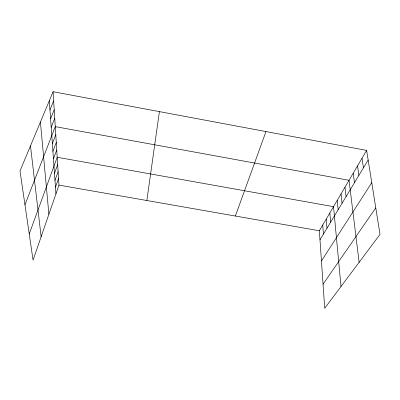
<?xml version="1.0" encoding="UTF-8"?>
<svg xmlns="http://www.w3.org/2000/svg" width="400" height="400" viewBox="0 0 400 400"><rect width="100%" height="100%" fill="white"/><g stroke="black" fill="none" stroke-linecap="round" stroke-linejoin="round"><path stroke-width="0.6" d="M146.85 200.52L159.405 111.625M53.08 91.725L58.955 185.11L33.065 260.105L20 170.955L53.08 91.725L366.63 150.4L380 234.4L324.715 308.275L319.36 230.76L366.63 150.4M55.465 187.245L58.535 178.46M54.98 180.43L58.105 171.61M54.48 173.395L57.66 164.54M235.365 216.04L265.975 131.565M29.235 233.99L57.2 157.255L333.53 206.67L341.01 286.495M53.445 158.87L56.74 149.955M52.91 151.37L56.27 142.425M52.36 143.62L55.78 134.655M24.96 204.815L55.275 126.63L349.04 180.3L359.12 262.3M51.2 127.34L54.75 118.34M50.59 118.785L54.215 109.765M49.96 109.925L53.655 100.9M319.985 239.83L368.16 160.02M321.445 260.98L371.765 182.67M323.05 284.205L375.78 207.885M58.955 185.11L319.36 230.76M362.015 158.245L363.445 167.835M357.55 165.835L358.885 175.385M353.225 173.185L354.475 182.695M30.485 145.84L41.125 236.755M344.98 187.2L346.065 196.625M341.05 193.89L342.06 203.265M337.235 200.375L338.17 209.705M40.415 122.055L48.885 214.28M329.83 212.965L330.63 222.195M326.235 219.07L326.975 228.25M322.75 225L323.43 234.125M49.31 100.755L55.935 193.855"/></g></svg>
